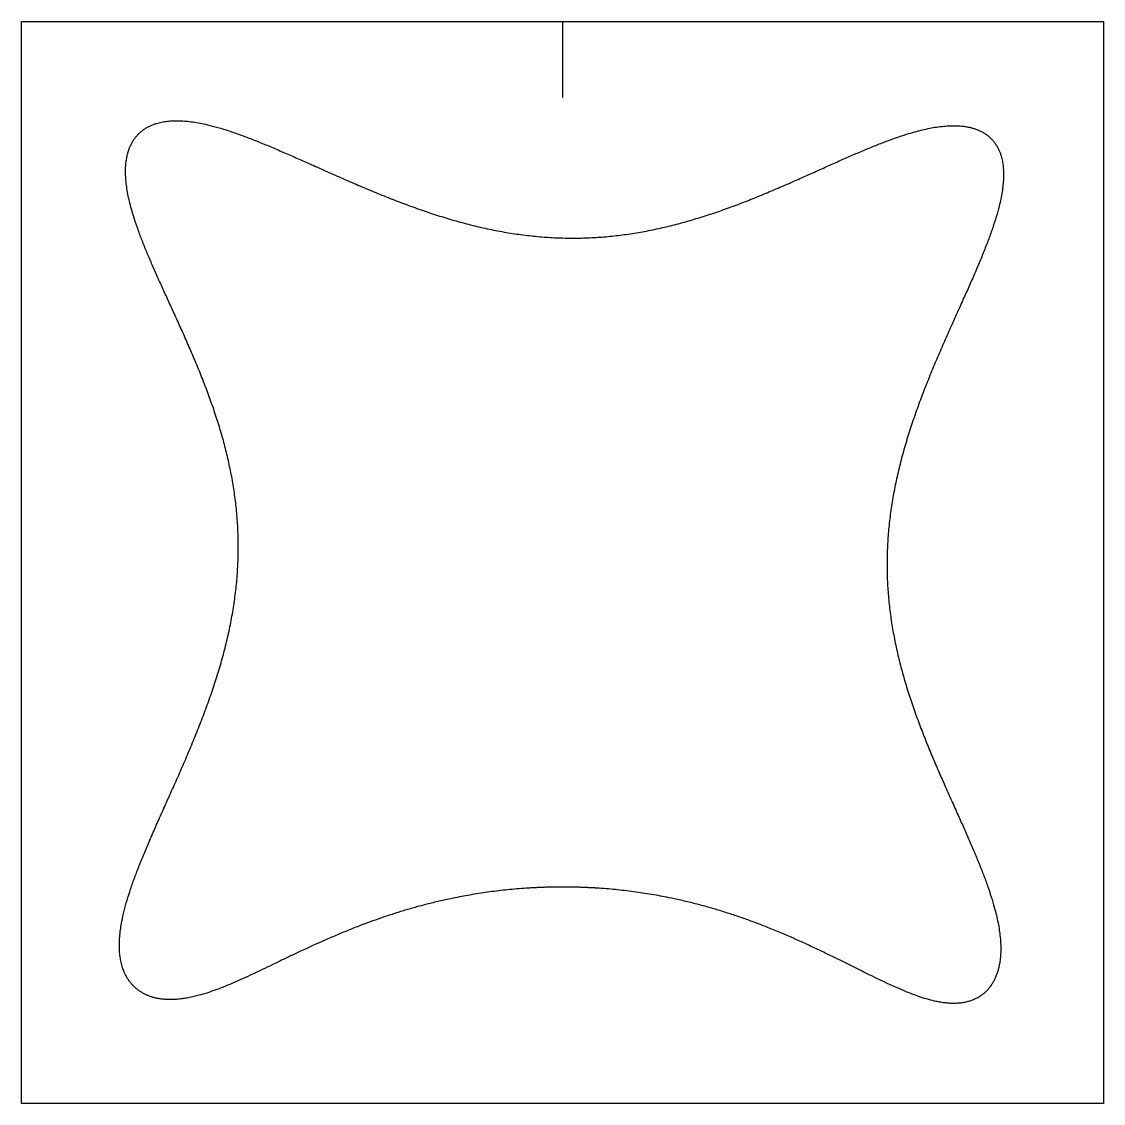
# Model space of a CAD drawing. Header units: millimetres. Extents: x -25 to 25, y -25 to 25.
import ezdxf

# ---------------------------------------------------------------- set-up
doc = ezdxf.new("R2010")
doc.units = ezdxf.units.MM
doc.layers.get('0').update_dxf_attribs({"linetype": 'CONTINUOUS'})

msp = doc.modelspace()

# ---------------------------------------------------------------- linework, layer by layer
msp.add_line((0, 25), (0, 21.5))
msp.add_lwpolyline([(-25, 25), (25, 25), (25, -25), (-25, -25)], close=True)
msp.add_open_spline([(0, -15), (1.206, -15), (3.625, -15.147), (7.157, -15.813), (11.205, -17.441), (15.131, -19.633), (18.001, -20.835), (20.051, -20.13), (20.675, -17.674), (19.511, -14.16), (17.396, -9.873), (15.402, -5.095), (14.59, -0.018), (15.451, 5.134), (17.499, 10.073), (19.668, 14.47), (20.838, 17.935), (20.126, 20.134), (17.679, 20.566), (14.166, 19.278), (9.873, 17.155), (5.088, 15.272), (0.015, 14.601), (-5.12, 15.556), (-10.041, 17.625), (-14.431, 19.759), (-17.908, 20.872), (-20.139, 20.118), (-20.583, 17.662), (-19.264, 14.161), (-17.1, 9.886), (-15.207, 5.109), (-14.588, 0.02), (-15.649, -5.152), (-17.811, -10.108), (-19.941, -14.504), (-20.951, -17.95), (-20.039, -20.122), (-17.752, -20.576), (-14.842, -19.373), (-11.021, -17.318), (-7.092, -15.798), (-3.613, -15.147), (-1.206, -15), (0, -15)], degree=5)

doc.saveas('drawing.dxf')
